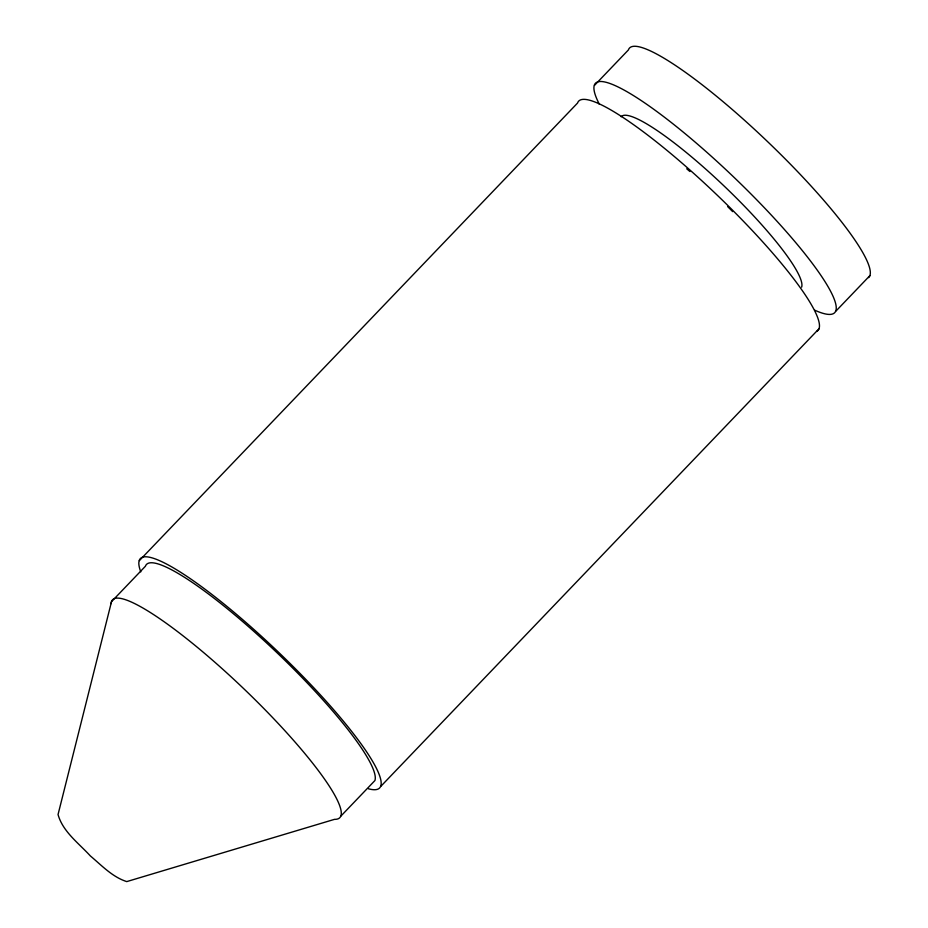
<?xml version="1.0" encoding="UTF-8"?>
<svg xmlns="http://www.w3.org/2000/svg" width="928" height="928" viewBox="0 0 928 928"><rect width="100%" height="100%" fill="white"/><g stroke="black" fill="none" stroke-linecap="round" stroke-linejoin="round"><path stroke-width="1.39" d="M139.374 560.605L577.552 103.043A165.706 27.991 43.8 0 1 716.683 194.66A165.706 27.991 43.8 0 1 816.721 331.424M594.5 85.353L628.384 49.961A165.706 27.991 43.8 0 1 764.892 139.072A165.706 27.991 43.8 0 1 868.585 277.634M341.017 815.956L374.9 780.564A157.424 26.599 43.8 0 0 270.106 646.213A157.424 26.599 43.8 0 0 145.418 566.242L111.534 601.634L58.046 814.529C62.721 831.616 78.776 843.25 90.341 855.918C101.616 865.372 112.392 877.053 126.753 881.6L334.532 819.343A157.424 26.599 43.8 0 0 247.44 692.253A157.424 26.599 43.8 0 0 111.128 603.629M380.944 786.213L819.111 328.651M836.058 310.961L869.954 275.57M140.778 571.857A165.706 27.991 43.8 0 1 277.797 651.537A165.706 27.991 43.8 0 1 368.404 788.765M599.372 104.284A165.706 27.991 43.8 0 1 734.152 177.468A165.706 27.991 43.8 0 1 814.645 310.161M686.72 168.792A124.282 20.996 43.8 0 1 689.898 171.518M727.726 206.654A124.282 20.996 43.8 0 1 732.644 211.607M621.157 116.754A124.282 20.996 43.8 0 1 721.845 183.883A124.282 20.996 43.8 0 1 801.63 287.181"/></g></svg>
